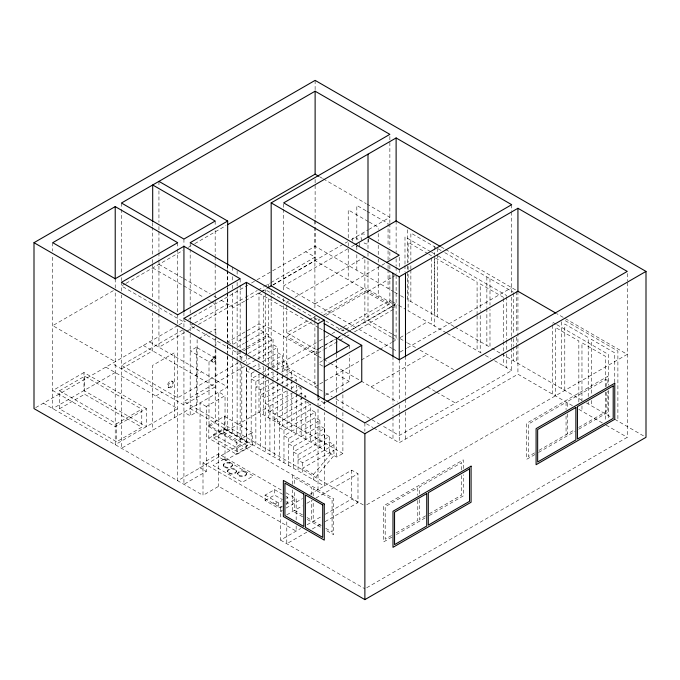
<?xml version="1.0" encoding="UTF-8"?>
<svg xmlns="http://www.w3.org/2000/svg" width="680" height="680" viewBox="0 0 680 680"><rect width="100%" height="100%" fill="white"/><g stroke="black" fill="none" stroke-linecap="round" stroke-linejoin="round"><path stroke-width="0.51" stroke-dasharray="3.4 2.55" d="M313.497 474.377L333.957 450.126L302.719 468.154L313.497 474.377L313.497 479.791L333.957 455.532L333.957 444.712L329.264 442.008L298.036 460.046L302.719 462.748L333.957 444.712M534.931 454.546L526.719 459.298L526.719 423.224L607.877 376.261L607.877 384.744M538.577 452.438L575.05 431.324M578.697 429.216L607.877 412.326L607.877 391.111M113.373 290.632L52.742 325.635L115.218 361.709M125.137 283.841L121.456 285.966L183.931 322.031M126.055 283.313L182.827 250.529M188.343 247.35L191.097 245.76M194.769 243.635L226.006 225.599M83.98 372.529L52.742 390.558L115.218 426.632L146.446 408.595L146.446 426.632L83.98 390.558L83.98 372.529L146.446 408.595M59.466 390.745L84.66 376.201L141.78 409.181L141.78 427.219L116.594 441.762L59.466 408.782L59.466 390.745L116.594 423.725L141.78 409.181M35.7 407.609L178.049 325.423M178.968 324.896L185.402 321.181M188.53 319.379L247.877 285.115M251.549 282.99L256.139 280.339M257.057 279.811L271.762 271.328M272.68 270.793L315.12 246.287L393.423 291.499M193.834 323.527L190.179 325.635L237.125 352.741L240.797 350.616M194.752 323L227.664 303.994M115.218 372.529L52.742 408.595L52.742 255.28M121.456 368.917L152.694 350.888L152.694 313.08M194.769 326.596L158.941 347.276L158.941 313.675M198.45 324.471L244.383 297.95M245.301 297.423L257.244 290.522M258.162 289.995L263.678 286.815M264.596 286.28L270.104 283.101M271.023 282.565L315.12 257.108L305.753 251.702M244.655 301.138L233.682 307.471L217.583 298.18M245.574 300.611L260.202 292.171M261.111 291.644L266.594 288.473M273.012 284.775L347.539 241.74M351.22 239.615L367.786 230.052M368.704 229.525L389.87 217.303L367.081 204.153M258.986 359.745L258.986 293.225L260.772 292.196M261.664 291.677L265.234 289.62L319.473 320.935M272.858 285.115L315.12 260.721L389.87 303.866L389.87 270.861M59.466 408.782L84.66 394.238L141.78 427.219M347.837 248.786L283.662 285.838L391.901 348.322M351.5 246.67L354.246 245.08M198.908 338.631L207.833 333.48M208.726 332.962L215.866 328.839L215.866 335.121M196.427 347.276L190.179 350.888L209.006 361.76L215.254 358.148L196.427 347.276L196.427 412.199L190.179 415.811L183.931 412.199M288.626 301.002L286.79 302.065L286.79 304.181M295.052 297.287L364.879 256.981L364.879 287.64L321.7 312.57M227.749 293.054L227.749 341.921L258.986 323.884L263.67 326.587M233.359 344.097L246.22 336.668M247.137 336.141L265.234 325.686L317.313 355.75M237.031 347.387L244.383 343.137M245.301 342.609L263.67 332.001M314.899 303.866L380.902 265.761M381.82 265.234L385.483 263.118M155.822 395.973L162.069 392.36M195.177 375.411L201.424 371.807M241.714 350.089L246.313 347.438M247.231 346.902L268.362 334.704L258.986 329.298M239.878 352.954L237.125 354.543L241.808 357.247L247.316 354.067M243.55 350.829L246.313 349.24M247.231 348.712L268.362 336.506L273.046 339.218L273.046 367.769M248.243 353.532L273.046 339.218M286.79 305.235L286.79 332.724L315.265 316.276M238.323 362.763L177.684 397.774L121.456 365.313L183.931 329.248L183.931 484.338L206.295 471.427L206.295 406.504L225.037 395.683L225.037 460.606L218.79 457.002L218.79 392.079L225.037 395.683M314.899 321.716L314.899 386.826L318.019 385.024L286.79 366.988L286.79 336.328L313.429 320.951M314.347 320.416L318.019 318.3M323.536 315.112L364.879 291.244L394.868 308.558L394.868 304.954L364.879 287.64M242.726 362.125L251.915 356.822M252.832 356.295L273.046 344.624L277.729 347.327L277.729 370.583M318.019 320.101L319.863 319.039M326.289 315.325L391.519 277.67M392.436 277.134L395.19 275.545M244.571 366.375L183.931 401.378L363.962 505.317M247.409 364.837L256.598 359.533M257.516 358.998L277.729 347.327M252.008 367.591L246.492 370.77L251.175 373.481L256.692 370.294M252.926 367.064L258.434 363.876M262.115 361.76L277.729 352.741L282.412 355.445L282.412 374.467M227.664 356.499L227.664 386.954L121.456 448.273L121.456 294.958M257.609 369.767L263.118 366.579M266.798 364.463L282.412 355.445M261.281 373.056L251.175 378.887L255.867 381.591L265.047 376.286M262.2 372.521L270.47 367.752M271.388 367.217L282.412 360.859L287.096 363.562L287.096 376.278M272.076 368.262L318.461 341.488M319.37 340.96L324.827 337.815M325.737 337.288L331.185 334.135M332.095 333.616L334.824 332.036M338.462 329.936L389.87 300.262L391.654 301.291M325.695 320.918L343.009 330.922L344.845 329.859M345.772 329.332L389.87 303.866M265.974 375.76L272.399 372.045M276.072 369.928L287.096 363.562M283.662 305.787L283.662 368.789L318.945 348.423M319.863 347.897L324.453 345.245M325.372 344.709L334.56 339.405M338.232 337.288L343.749 334.101M344.666 333.574L350.175 330.387M351.092 329.859L391.578 306.484M392.488 305.966L396.117 303.866M317.696 349.503L323.204 346.324M324.122 345.788L336.065 338.895M336.982 338.368L341.581 335.716M342.499 335.18L394.868 304.954M267.81 380.111L255.867 387.005L260.55 389.708L275.247 381.225M271.481 377.986L277.916 374.272M281.588 372.155L287.096 368.968L291.788 371.679L291.788 379.21M317.696 353.115L323.204 349.928M324.122 349.401L338.819 340.909M339.745 340.382L345.253 337.203M346.171 336.668L350.769 334.016M354.442 331.899L394.868 308.558M276.165 380.69L284.435 375.921M285.353 375.385L291.788 371.679M279.846 383.979L260.55 395.123L265.234 397.825L284.529 386.682M280.764 383.452L289.025 378.675M289.944 378.148L291.788 377.085L296.471 379.788L296.471 381.591M208.811 425.289L224.434 416.271L252.416 432.429L252.416 445.409L236.801 454.427L208.811 438.269L208.811 425.289L236.801 441.447L252.416 432.429M319.863 362.321L322.618 360.723M209.006 361.76L209.006 426.683L215.254 423.07L215.169 347.046M285.447 386.155L293.718 381.378M294.635 380.851L296.471 379.788M286.365 391.034L265.234 403.231L269.918 405.943L293.802 392.148M290.955 388.382L296.471 385.203L296.471 392.606M213.631 434.384L223.771 428.527L247.307 442.119L247.307 445.723L237.167 451.579L213.631 437.988L213.631 434.384L237.167 447.975L247.307 442.119M208.811 438.269L224.434 429.25L252.416 445.409M213.631 437.988L223.771 432.131L247.307 445.723M221.501 433.891L265.234 408.646L342.89 453.483L342.89 423.028M294.729 391.62L301.155 387.906L301.155 395.428M269.918 411.349L298.401 394.91M299.319 394.375L301.155 393.32L305.839 396.024L305.839 397.825M319.804 383.988L360.409 360.553M361.326 360.026L378.717 349.979M379.635 349.452L391.536 342.575M392.453 342.048L397.673 339.031M400.146 337.611L406.487 333.948M407.397 333.421L427.346 321.903M303.084 397.613L274.601 414.052L274.601 457.334M304.002 397.086L305.839 396.024M296.157 525.946L296.157 531.097L218.62 486.327L202.997 495.346L202.997 462.885L218.62 453.866L282.472 490.731M319.863 398.387L318.019 399.449L324.267 403.053M325.372 395.207L349.256 381.412L349.256 354.892M400.154 352.027L406.546 348.339M407.464 347.811L511.683 287.64M305.839 439.305L305.839 401.429L274.601 419.466L279.293 422.17L310.53 404.132L310.53 442.008M326.102 401.999L318.019 406.657L318.019 489.617M225.037 460.606L246.406 448.273L246.406 365.313M315.214 412.25L310.53 409.547L279.293 427.584L283.976 430.287L315.214 412.25L315.214 444.712M371.127 386.826L427.346 354.365M319.898 420.368L315.214 417.664L283.976 435.693L288.66 438.404L319.898 420.368L319.898 447.414M324.581 428.485L319.898 425.774L288.66 443.81L293.344 446.513L324.581 428.485L324.581 450.126M329.264 436.594L324.581 433.891L293.344 451.928L298.036 454.631L329.264 436.594L329.264 452.829M281.784 506.175L278.341 508.156L265.098 500.506L265.098 495.1L274.55 489.642L282.489 494.233M258.986 374.45L258.986 412.25L336.642 457.087L342.89 453.483M265.098 500.506L274.55 495.057L282.489 499.647M265.098 495.1L278.341 502.741L281.784 500.76M286.076 498.287L287.793 497.292L287.793 502.698L286.076 503.693M511.683 348.543L511.683 370.591L399.236 435.514L382.916 426.088M202.997 462.885L280.543 507.654L282.378 506.591M286.05 504.466L296.157 498.635L296.157 519.758M282.378 510.195L280.543 511.258L282.327 512.287M286.05 508.079L302.541 498.559M309.825 494.351L351.747 470.152L357.986 473.756L357.986 502.613L325.125 521.586M373.753 428.017L399.236 442.731L517.931 374.204L572.534 405.722M286.79 514.862L302.302 505.903M306.867 503.268L312.35 500.106M315.996 497.998L357.986 473.756M280.543 507.654L280.543 540.115L300.713 528.462M307.096 524.781L321.674 516.366M325.32 514.259L351.747 499.001L357.986 502.613M306.867 532.125L286.79 543.719L286.79 520.021M312.35 528.963L321.478 523.693M366.716 504.789L627.258 354.365L556.52 313.523M391.519 535.551L385.177 539.215L385.177 506.753L417.784 487.925L417.784 495.252M396.049 532.933L417.784 520.387L417.784 500.488M425.654 515.84L419.348 519.486L419.348 498.542M429.258 513.757L461.712 495.031L461.712 475.133M534.582 452.897L528.284 456.535L528.284 424.125L566.058 402.322L566.058 409.64M539.078 450.304L575.016 429.556M578.688 427.431L606.194 411.553L606.194 391.697M391.858 537.158L383.622 541.917L383.622 505.844L463.267 459.858L463.267 469.412M396.44 534.514L425.731 517.599M429.394 515.483L463.267 495.933L463.267 474.716M366.716 587.741L627.258 437.317L627.258 281.902M319.676 176.783L322.413 178.364M323.323 178.891L366.163 203.626M441.056 246.857L444.728 248.982M445.646 249.509L516.537 290.453M565.292 320.697L617.89 351.067L617.89 421.09M441.073 250.495L410.865 233.053L410.865 260.457M444.737 252.611L513.417 292.255M366.01 210.749L356.822 205.445L356.822 242.088M366.928 211.276L388.059 223.474L388.059 246.508M430.661 251.676L404.991 236.861L404.991 264.444M431.579 252.212L437.079 255.382M437.996 255.918L506.762 295.613M555.917 324.13L552.296 322.039L552.296 324.156M556.827 324.657L608.515 354.501L608.515 385.203M427.941 253.716L408.119 242.267L408.119 262.301M428.842 254.235L431.545 255.791M503.642 297.423L480.216 283.892L480.216 311.304M368.22 221.459L348.219 209.907L348.219 238.51M369.129 221.986L378.225 227.239L378.225 229.355M394.324 292.017L399.687 295.111M400.579 295.63L405.951 298.724M453.9 326.409L407.736 299.761L407.736 273.25M454.81 326.935L489.991 347.25L489.991 309.298M491.793 348.287L500.803 353.49M501.704 354.008L581.91 400.316M586.415 402.917L611.159 417.205M614.762 419.288L644.189 436.271M392.547 301.81L397.885 304.895M398.777 305.405L404.991 308.992M446.403 332.902L408.119 310.802L408.119 270.733M447.304 333.421L483.573 354.365M485.401 355.419L490.866 358.572M494.521 360.68L511.683 370.591M578.841 409.368L602.692 423.138M606.178 425.144L627.258 437.317M391.884 333.888L367.999 320.101L367.999 260.245M392.802 334.424L397.4 337.076M400.146 338.657L406.487 342.32M407.397 342.848L416.466 348.083M420.096 350.175L453.645 369.546M391.519 337.288L364.879 321.903L364.879 291.244M392.436 337.815L396.117 339.94L396.117 275.017M392.819 348.857L397.4 351.5M427.346 386.826L435.514 391.536M436.415 392.062L455.464 403.053M258.986 293.225L318.435 327.548M319.345 328.075L322.983 330.174M286.79 332.724L316.769 350.038L316.769 353.642L286.79 336.328M158.941 264.325L182.767 278.077M183.685 278.604L210.256 293.947M213.919 296.063L216.665 297.653M318.223 356.277L322.787 358.921M323.705 359.448L329.188 362.61M330.098 363.137L397.426 402.007M152.694 267.928L204.144 297.636M207.816 299.752L210.57 301.342M211.497 301.877L215.169 303.994M319.804 364.412L324.267 366.988M336.642 374.127L349.256 381.412M283.662 368.789L318.529 388.918M319.43 389.445L324.878 392.581M325.779 393.108L332.129 396.772M335.758 398.863L371.127 419.288M372.028 419.806L379.287 423.997M227.749 341.921L232.441 344.624L232.441 290.445M366.426 423.784L372.835 427.49M298.036 386.104L301.155 387.906M306.62 401.88L308.966 403.231M214.633 356.813A2.754 1.59 -60 0 1 213.758 361.089A2.754 1.59 -60 0 1 211.369 359.712A2.754 1.59 -60 0 1 214.633 356.813L215.569 357.357A2.754 1.59 -60 0 1 214.693 361.624A2.754 1.59 -60 0 1 212.304 360.247A2.754 1.59 -60 0 1 215.569 357.357M211.88 361.59L212.815 362.134M149.575 341.87L227.664 386.954M143.327 345.474L215.169 386.954L183.931 404.991L112.09 363.511M171.87 381.012A3.604 2.083 -60 0 1 170.731 386.597A3.604 2.083 -60 0 1 167.612 384.795A3.604 2.083 -60 0 1 171.87 381.012L172.814 381.556A3.604 2.083 -60 0 1 171.666 387.141A3.604 2.083 -60 0 1 168.546 385.339A3.604 2.083 -60 0 1 172.814 381.556M206.295 406.504L200.047 402.9L200.047 467.823L206.295 471.427M168.266 387.26L169.209 387.796M190.179 408.595L324.267 486.013L324.267 412.505M105.842 367.115L177.684 408.595L115.218 444.66L115.218 289.247M209.006 426.683L333.642 498.635L333.642 534.701L325.457 529.975M286.127 492.838L296.157 498.635M286.025 496.272L287.793 497.292M286.025 501.679L287.793 502.698M302.506 514.921L294.296 510.187L294.296 490.288M307.062 517.557L311.627 520.192L311.627 500.293M321.283 525.767L313.191 521.092L313.191 501.194M325.779 528.36L332.078 531.998L332.078 499.537L313.191 488.631L313.191 495.958M302.736 516.86L292.74 511.088L292.74 489.872M307.284 519.486L320.918 527.357M43.367 403.18L202.997 495.346M280.543 540.115L364.879 588.803M627.258 273.504L627.258 280.857M614.762 382.389L614.762 352.869L591.337 339.337L591.337 395.216M608.515 390.499L608.515 420.147M606.194 386.469L606.194 379.151L567.681 401.378L567.681 408.697M605.395 386.818L605.395 356.303L581.969 342.779L581.969 400.648M605.395 392.079L605.395 420.486M591.337 400.486L591.337 405.764M588.217 396.576L588.217 337.535L564.783 324.012L564.783 390.43M588.217 401.846L588.217 403.954M581.969 405.909L581.969 411.171M578.841 401.999L578.841 340.969L555.415 327.445L555.415 395.845M567.681 413.925L567.681 433.789M566.058 415.905L566.058 434.724M561.663 321.784L561.663 388.628M552.296 325.21L552.296 394.034M517.931 291.244L517.931 343.749M517.931 344.802L517.931 374.204M516.537 291.516L516.537 332.877M516.537 337.118L516.537 344.548M516.537 345.61L516.537 362.576M513.417 293.31L513.417 334.424M513.417 338.64L513.417 346.018M513.417 347.072L513.417 360.774M511.683 204.68L511.683 210.978M511.683 212.032L511.683 292.885M511.683 297.092L511.683 336.991M511.683 338.045L511.683 347.488M506.762 296.675L506.762 339.107M506.762 340.17L506.762 349.716M506.762 353.966L506.762 367.752M503.642 298.477L503.642 340.646M503.642 341.7L503.642 352.24M503.642 353.294L503.642 365.95M489.991 278.732L489.991 305.082M486.863 276.93L486.863 307.496M486.863 308.55L486.863 345.44M480.216 315.52L480.216 352.427M477.088 314.772L477.088 282.089L434.664 257.601L434.664 326.128M477.088 315.826L477.088 350.616M461.712 469.897L461.712 462.57L419.348 487.024L419.348 494.351M437.41 248.378L437.41 253.649M437.41 254.702L437.41 316.897M434.291 246.576L434.291 255.008M434.291 256.062L434.291 315.087M431.545 257.899L431.545 324.326M410.865 265.727L410.865 268.889M410.865 269.943L410.865 301.563M408.119 266.517L408.119 269.679M407.736 229.763L407.736 264.758M407.736 265.82L407.736 272.187M405.484 356.167L405.484 398.166M405.484 399.219L405.484 407.618M405.484 411.817L405.484 439.127M404.991 265.498L404.991 271.864M399.236 257.278L399.236 274.856M399.236 359.771L399.236 400.86M399.236 404.923L399.236 412.411M399.236 413.329L399.236 442.731M396.117 220.915L396.117 252.416M396.117 258.714L396.117 266.067M396.117 267.113L396.117 273.42M392.989 356.167L392.989 404.473M392.989 408.671L392.989 416.024M392.989 417.07L392.989 439.127M389.87 136.451L389.87 222.555M389.87 223.609L389.87 247.758M389.87 251.957L389.87 259.31M389.87 265.608L389.87 269.807M388.059 250.699L388.059 260.125M388.059 265.361L388.059 268.506M388.059 269.552L388.059 288.397M378.225 233.588L378.225 241.009M378.225 245.242L378.225 254.779M378.225 259.012L378.225 262.191M378.225 266.433L378.225 297.151M367.999 239.241L367.999 251.847M367.999 252.892L367.999 259.19M364.879 422.892L364.879 431.29M356.822 246.279L356.822 250.47M356.822 254.66L356.822 270.368M351.747 470.152L351.747 499.001M349.256 345.346L349.256 350.65M348.219 242.751L348.219 248.047M348.219 249.101L348.219 279.82M343.009 329.12L343.009 330.922M342.89 370.524L342.89 390.473M342.89 394.672L342.89 408.323M342.89 412.53L342.89 418.829M336.642 353.974L336.642 358.216M336.642 359.278L336.642 394.085M336.642 395.131L336.642 404.583M336.642 408.782L336.642 416.135M336.642 417.18L336.642 457.087M324.267 400.936L324.267 408.306M318.019 397.324L318.019 405.611M315.12 80.376L315.12 89.888M315.12 179.401L315.12 219.308M315.12 220.354L315.12 226.21M315.12 227.264L315.12 260.721M314.899 220.906L314.899 226.159M314.899 227.213L314.899 309.12M314.899 316.472L314.899 320.671M311.627 495.057L311.627 487.73L294.296 477.725L294.296 485.052M302.719 462.748L302.719 473.569M301.155 396.482L301.155 436.602M298.036 454.631L298.036 470.866M296.471 393.669L296.471 433.891M293.344 446.513L293.344 468.154M292.74 475.014L292.74 484.568M291.788 380.264L291.788 389.819M291.788 394.06L291.788 431.188M288.66 438.404L288.66 465.452M287.096 377.324L287.096 386.716M287.096 390.898L287.096 428.485M283.976 430.287L283.976 462.748M283.662 203.923L283.662 208.131M283.662 209.177L283.662 291.082M283.662 298.435L283.662 301.589M282.412 375.513L282.412 383.894M282.412 388.084L282.412 425.782M279.293 422.17L279.293 460.046M278.341 502.741L278.341 508.156M277.729 371.637L277.729 382.135M277.729 383.18L277.729 423.07M274.55 489.642L274.55 495.057M273.046 371.977L273.046 379.338M273.046 380.392L273.046 420.368M271.167 291.082L271.167 295.281M271.167 296.335L271.167 366.69M269.918 405.943L269.918 454.631M268.269 284.163L268.269 287.767M268.362 298.639L268.362 366.019M268.362 367.072L268.362 375.504M268.362 379.721L268.362 417.664M265.234 289.62L265.234 291.745M265.234 292.8L265.234 363.494M265.234 367.693L265.234 375.046M265.234 376.091L265.234 451.928M263.67 295.936L263.67 362.457M263.67 366.656L263.67 374M263.67 375.054L263.67 414.962M260.55 389.708L260.55 449.225M258.986 363.945L258.986 370.251M255.867 381.591L255.867 446.513M251.175 373.481L251.175 443.81M246.492 367.166L246.492 441.108M246.534 473.382L246.534 474.096A4.42 2.55 0 0 1 239.904 476.306A4.42 2.55 0 0 1 239.904 471.894A4.42 2.55 0 0 1 246.534 474.096M246.406 355.861L246.406 363.214M241.808 357.247L241.808 362.661M241.808 364.76L241.808 438.404M240.159 278.749L240.159 284.002M240.159 285.048L240.159 349.103M240.159 350.157L240.159 360.655M240.159 361.709L240.159 444.66L177.684 480.726L177.684 325.32M237.702 473.382L237.702 474.096M237.125 270.835L237.125 275.034M237.125 282.387L237.125 288.685M237.125 289.731L237.125 346.443M237.125 350.642L237.125 359.813M237.125 360.868L237.125 435.693M237.167 447.975L237.167 451.579M236.801 441.447L236.801 454.427M236.427 470.875L236.427 471.597A4.42 2.55 0 0 1 229.798 473.798A4.42 2.55 0 0 1 229.798 469.387A4.42 2.55 0 0 1 236.427 471.597M232.441 267.078L232.441 272.391M232.441 276.641L232.441 280.891M232.441 285.132L232.441 289.382M232.441 345.525L232.441 432.99M232.288 464.805L232.288 465.528M227.749 264.375L227.749 269.688M227.749 270.742L227.749 284.554M227.749 285.617L227.749 291.992M227.749 345.525L227.749 354.679M227.749 355.733L227.749 430.287M227.664 266.195L227.664 269.348M227.664 270.394L227.664 291.397M227.664 292.442L227.664 343.901M227.664 344.947L227.664 352.3M227.588 470.875L227.588 471.597M224.434 416.271L224.434 429.25M223.771 428.527L223.771 432.131M223.456 464.805L223.456 465.528M218.62 453.866L218.62 486.327M215.866 336.175L215.866 345.593M215.866 349.784L215.866 393.762M215.169 221.042L215.169 226.287M215.169 230.495L215.169 255.689M215.169 256.743L215.169 263.041M215.169 264.095L215.169 290.343M215.169 294.542L215.169 298.75M215.169 299.795L215.169 334.45M215.169 338.649L215.169 346.001M197.123 339.66L197.123 404.583M190.179 242.683L190.179 247.928M190.179 248.982L190.179 305.685M190.179 309.885L190.179 313.038M190.179 317.237L190.179 320.39M190.179 321.436L190.179 332.988M190.179 334.041L190.179 415.811M183.931 239.071L183.931 245.378M183.931 312.443L183.931 316.778M183.931 317.696L183.931 327.284M177.684 242.683L177.684 247.928M177.684 248.982L177.684 313.038M177.684 314.083L177.684 324.267M174.565 417.613L174.565 352.69L152.694 365.313L152.694 430.236M158.941 181.364L158.941 186.618M158.941 190.816L158.941 222.317M158.941 226.517L158.941 230.715M158.941 231.769L158.941 251.719M158.941 252.773L158.941 259.072M158.941 260.125L158.941 302.124M158.941 303.178L158.941 312.63M152.694 222.776L152.694 225.922M152.694 226.975L152.694 255.331M152.694 259.53L152.694 262.675M152.694 263.729L152.694 298.384M152.694 302.583L152.694 308.881M121.456 203.006L121.456 208.258M121.456 209.304L121.456 273.36M121.456 277.559L121.456 280.712M121.456 281.767L121.456 291.21M116.594 423.725L116.594 441.762M115.218 278.749L115.218 288.515M84.66 376.201L84.66 394.238M52.742 242.683L52.742 251.081M357.204 246.678A5.16 2.975 60 0 1 356.26 246.313M352.656 241.238A5.16 2.975 60 0 1 354.221 237.346A5.16 2.975 60 0 1 358.64 240.405M359.635 242.837A5.16 2.975 60 0 1 359.363 245.888M368.22 238.637A5.482 3.171 60 0 1 367.6 243.686A5.482 3.171 60 0 1 362.916 241.698M362.117 240.516A5.482 3.171 60 0 1 361.497 234.753A5.482 3.171 60 0 1 365.865 235.186M224.094 459.068L213.146 465.392L242.352 482.256L253.3 475.932L224.094 459.068M274.142 503.693A1.556 0.901 0 0 0 276.471 502.919A1.556 0.901 0 0 0 274.142 502.137A1.556 0.901 0 0 0 274.142 503.693M224.749 467.33A4.42 2.55 0 0 0 232.144 466.191A4.42 2.55 0 0 0 226.729 463.063A4.42 2.55 0 0 0 224.749 467.33M224.749 466.616A4.42 2.55 0 0 0 232.144 465.469A4.42 2.55 0 0 0 226.729 462.349A4.42 2.55 0 0 0 224.749 466.616M228.888 472.677A4.42 2.55 0 0 0 236.275 471.529A4.42 2.55 0 0 0 230.869 468.41A4.42 2.55 0 0 0 228.888 472.677M238.995 475.184A4.42 2.55 0 0 0 246.381 474.037A4.42 2.55 0 0 0 240.975 470.917A4.42 2.55 0 0 0 238.995 475.184"/><path stroke-width="1.02" d="M34 242.683L315.12 80.376L646 271.405L646 437.317L364.879 599.624L34 408.595L34 242.683L364.879 433.712L646 271.405M115.218 206.609L52.742 242.683L115.218 278.749L177.684 242.683L115.218 206.609L115.218 279.072M555.602 312.987L517.931 291.244L399.236 359.771L271.167 285.838L271.167 202.878L389.87 134.351L315.12 91.197L121.456 203.006L183.931 239.071L215.169 221.042L152.694 184.969L152.694 221.723M183.931 246.287L121.456 282.353L177.684 314.815L240.159 278.749L183.931 246.287L183.931 311.389M227.664 265.14L227.664 221.042L190.179 242.683L324.267 320.093L324.267 399.874M227.843 224.544L315.12 174.156L318.767 176.256M396.117 137.955L283.662 202.878L399.236 269.603L511.683 204.68L396.117 137.955L396.117 220.915L440.138 246.33M324.267 320.093L318.019 323.705L246.406 282.353L183.931 318.418L364.879 422.892L627.258 271.405L517.931 208.284L399.236 276.82L271.167 202.878M267.512 287.946L271.167 285.838M355.164 244.553L396.117 220.915M386.401 262.582L399.236 255.178L367.999 237.142L367.999 154.181M324.453 359.669L349.256 345.346L323.901 330.701M324.267 366.988L361.751 345.346L361.751 381.412L327.012 401.472M158.941 181.364L227.664 221.042M324.062 323.587L361.751 345.346M517.931 208.284L517.931 291.244M405.484 273.207L405.484 356.167M399.236 276.82L399.236 359.771M392.989 273.207L392.989 356.167M364.879 433.712L364.879 599.624M336.642 338.062L336.642 352.911M318.019 323.705L318.019 397.214M315.12 91.197L315.12 174.156M246.406 282.353L246.406 354.807M471.079 466.174L392.989 511.258L392.989 547.323L471.079 502.239L471.079 466.174M614.762 383.214L536.095 428.638L536.095 464.704L614.762 419.288L614.762 383.214M426.734 493.578L394.553 512.159L394.553 544.62L426.734 526.039L426.734 493.578M469.514 468.877L428.298 492.677L428.298 525.138L469.514 501.338L469.514 468.877M575.875 407.473L537.65 429.539L537.65 462L575.875 439.935L575.875 407.473M613.198 385.925L577.439 406.572L577.439 439.034L613.198 418.387L613.198 385.925M324.267 504.041L283.365 480.429L283.365 516.494L324.267 540.115L324.267 504.041M303.815 494.037L284.928 483.131L284.928 515.593L303.815 526.498L303.815 494.037M322.711 504.942L305.379 494.938L305.379 527.399L322.711 537.404L322.711 504.942"/></g></svg>
